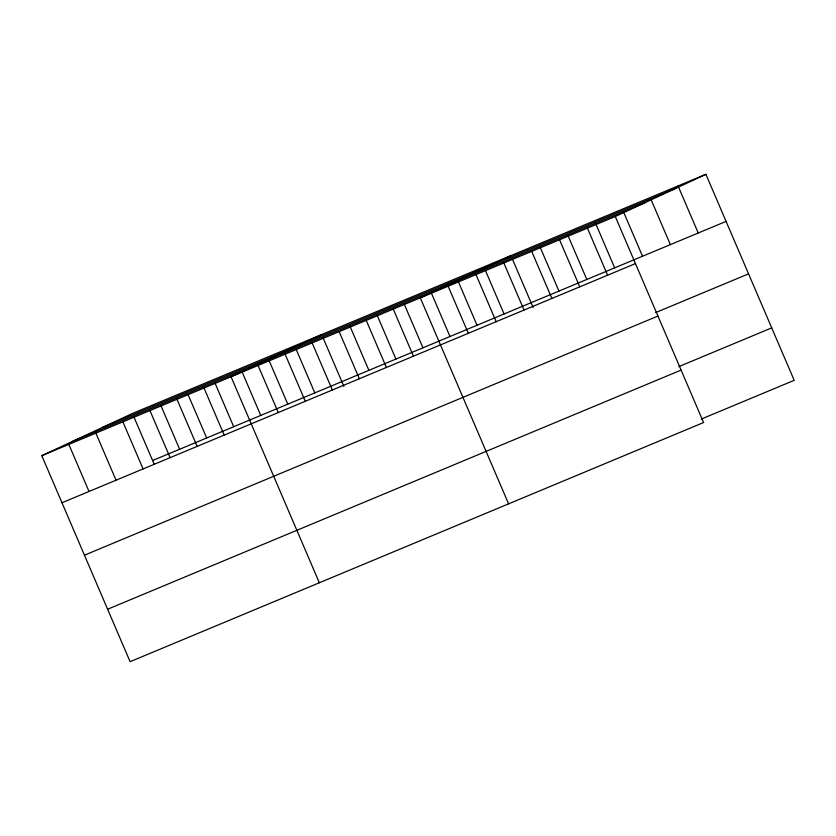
<?xml version="1.0" encoding="UTF-8"?>
<svg xmlns="http://www.w3.org/2000/svg" width="836" height="836" viewBox="0 0 836 836"><rect width="100%" height="100%" fill="white"/><g stroke="black" fill="none" stroke-linecap="round" stroke-linejoin="round"><path stroke-width="1.25" d="M705.908 174.316L615.275 216.524L703.578 422.535L130.092 661.684L41.8 455.672L132.422 413.465L705.908 174.316L794.2 380.328L701.352 419.045M321.672 334.546L231.049 376.754L319.342 582.765M510.921 255.628L420.299 297.835L508.591 503.847M102.525 427.395L676 188.246M71.708 441.742L645.183 202.605M41.8 455.672L615.275 216.524M152.601 460.531L726.076 221.394M61.979 502.75L635.454 263.601M655.706 312.56L748.565 273.842M84.457 555.198L657.932 316.05M678.874 366.596L771.722 327.879M107.614 609.235L681.089 370.087M678.048 185.937L698.227 233.004M651.202 199.909L670.367 244.624M623.353 211.518L642.518 256.234M595.493 223.139L614.659 267.854M587.426 228.144L607.594 275.211M568.146 235.93L586.809 279.464M559.566 239.765L579.745 286.832M540.286 247.54L558.95 291.085M531.717 251.375L551.885 298.442M512.437 259.16L533.138 307.47M503.857 262.995L524.036 310.062M485.402 270.436L504.066 313.97M476.008 274.605L496.176 321.682M458.368 281.711L477.022 325.246M448.148 286.225L468.327 333.292M431.334 292.976L449.987 336.521M404.29 304.252L422.953 347.797M393.265 309.111L413.433 356.188M377.255 315.527L395.919 359.072M366.22 320.387L386.399 367.453M350.221 326.803L368.885 370.348M339.186 331.662L359.365 378.729M323.187 338.078L343.889 386.389M312.152 342.938L332.331 390.004M296.153 349.354L314.817 392.889M285.118 354.213L305.297 401.28M268.617 359.449L287.783 404.164M258.084 365.478L278.263 412.556M242.085 371.895L260.738 415.44M215.051 383.17L233.704 426.715M204.015 388.029L224.184 435.096M188.006 394.446L206.67 437.991M176.981 399.305L197.15 446.372M160.972 405.721L179.636 449.266M149.937 410.58L170.116 457.647M133.938 416.997L154.137 464.116M122.902 421.856L143.081 468.923M95.868 433.132L116.047 480.198M68.834 444.397L89.013 491.474"/></g></svg>
